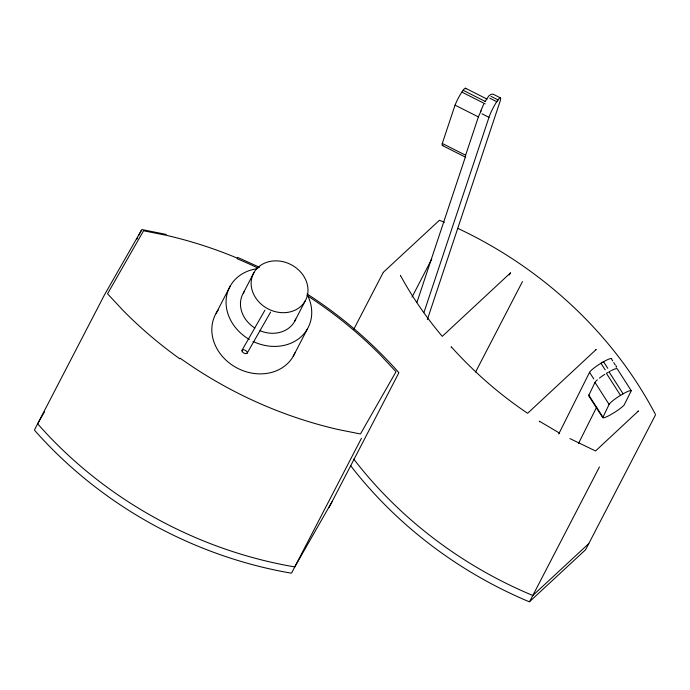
<?xml version="1.0" encoding="UTF-8"?>
<svg xmlns="http://www.w3.org/2000/svg" width="690" height="690" viewBox="0 0 690 690"><rect width="100%" height="100%" fill="white"/><g stroke="black" fill="none" stroke-linecap="round" stroke-linejoin="round"><path stroke-width="1.03" d="M539.554 421.806L539.304 421.15L559.633 433.191M597.316 379.854A13.222 1.984 -32.7 0 0 594.996 382.415L588.639 395.646L602.75 417.657A13.222 1.984 -32.7 0 0 609.382 415.432L615.101 412.059A13.222 1.984 -32.7 0 0 624.105 405.082L631.272 390.747L617.162 368.736A13.222 1.984 -32.7 0 0 611.409 370.513M602.75 417.657L609.106 404.418A13.222 1.984 -32.7 0 1 618.921 396.345L624.648 392.972A13.222 1.984 -32.7 0 1 631.272 390.747M616.351 366.545L616.299 367.184L616.239 365.873M451.355 347.501L451.191 346.768C473.858 371.919 499.5 394.43 527.626 413.284L596.177 349.502L595.867 349.847M442.997 145.331A13.222 1.958 -63.2 0 1 442.281 143.451L455.055 105.13A13.222 1.958 -63.2 0 1 461.015 93.331L463.835 89.355A13.222 1.958 -63.2 0 1 465.741 88.872M442.342 145.487L465.69 157.286A13.222 1.958 -63.2 0 1 465.621 155.241L478.394 116.921A13.222 1.958 -63.2 0 1 481.146 110.9M416.924 302.401L465.543 156.501M423.953 312.466L488.986 117.343A13.222 1.958 -63.2 0 1 495.92 102.957L498.732 98.972A13.222 1.958 -63.2 0 1 499.87 101.965L427.352 319.565M480.507 111.616L483.699 104.19M558.71 434.01L589.545 372.324A13.222 1.984 -32.7 0 1 599.369 364.251L605.087 360.879A13.222 1.984 -32.7 0 1 611.659 359.3L612.711 360.948M578.444 443.592L596.738 406.997M34.569 429.723L104.319 295.156L141.605 229.917L138.647 235.635M136.672 239.447L137.655 237.541M216.091 313.363L230.322 285.902M243.294 293.121L253.972 272.524M294.501 321.618L305.17 301.021A29.308 24.935 27.4 0 0 277.484 260.898A29.308 24.935 27.4 0 0 256.05 298.399A29.308 24.935 27.4 0 0 305.17 301.021M293.233 356.299L307.464 328.837M353.642 329.535L383.252 272.403M412.034 297.097L431.759 259.035M291.697 572.847L361.448 438.279M328.983 507.607L398.734 373.04M509.298 275.017L510.29 273.119M475.617 371.97L522.468 281.572M529.696 601.499L599.455 466.932M585.681 549.594L655.431 415.035M44.565 411.68L37.64 423.798A382.631 325.542 27.4 0 0 294.768 566.921L332.054 501.682M242.026 350.261L264.934 310.181M247.175 353.116L270.609 312.113M485.061 101.62L488.831 95.893L491.392 94.185L493.393 94.314L500.397 97.859M638.181 411.283L638.483 410.947L595.556 450.967L569.906 438.59M383.554 272.076L439.452 220.248L444.429 222.361M510.617 272.757L442.273 336.349C426.299 317.512 412.197 297.062 400.398 275.37L400.571 275.776M588.803 543.573L532.818 595.479A382.631 325.542 27.4 0 1 353.703 459.04M529.489 601.749L585.379 549.93M608.14 372.333L606.407 373.35L620.517 395.361M610.538 370.961L609.011 371.815L623.122 393.826M142.192 229.623L166.247 234.428M291.111 573.14C192.821 556.192 100.723 505.201 34.673 430.396M457.668 228.312C540.934 267.272 612.522 332.52 655.327 414.241M237.576 257.387L259.535 267.297M529.23 601.766C460.377 572.89 398.622 526.893 352.478 468.079L350.606 465.526M491.021 96.35L498.025 99.886L496.74 101.706L489.736 98.161M465.5 88.234L486.976 99.084M463.128 90.269L485.536 101.585M461.843 92.081L485.182 103.871M481.982 113.807L488.986 117.343M455.055 105.13L478.394 116.921M442.281 143.451L465.621 155.241M306.998 293.923C340.955 315.71 371.841 342.197 398.63 372.367L398.803 372.686M613.772 362.604L615.359 365.079M607.795 368.331L603.56 361.733L600.956 363.268L605.19 369.866M589.545 372.324L593.78 378.931M594.996 382.415L609.106 404.418M588.699 394.999L602.81 417.01M599.42 378.12A13.222 1.984 -32.7 0 1 604.811 374.334M258.043 268.099A379.681 323.041 27.4 0 0 237.162 258.733L237.369 258.172A380.449 323.688 27.4 0 0 166.368 235.325L143.563 230.762L107.545 293.776L123.294 310.681A380.449 323.688 27.4 0 0 179.84 358.817L180.271 358.265A379.681 323.041 27.4 0 0 338.178 429.525L360.447 433.976L396.017 371.738L380.639 355.238A379.681 323.041 27.4 0 0 307.033 295.518M307.395 295.001A44.151 37.562 27.4 0 1 300.297 337.462A44.151 37.562 27.4 0 1 253.04 341.429M249.349 339.471A44.151 37.562 27.4 0 1 226.242 298.666A44.151 37.562 27.4 0 1 256.732 268.789M294.966 352.78A44.151 37.562 27.4 0 1 236.014 367.451A44.151 37.562 27.4 0 1 218.247 310.077M295.717 319.108A29.308 24.935 27.4 0 1 259.966 330.7M254.877 328.052A29.308 24.935 27.4 0 1 244.286 291.542M242.276 351.65A2.941 1.544 29.8 0 0 246.899 353.427A2.941 1.544 29.8 0 0 244.622 349.994A2.941 1.544 29.8 0 0 242.276 351.65"/></g></svg>
